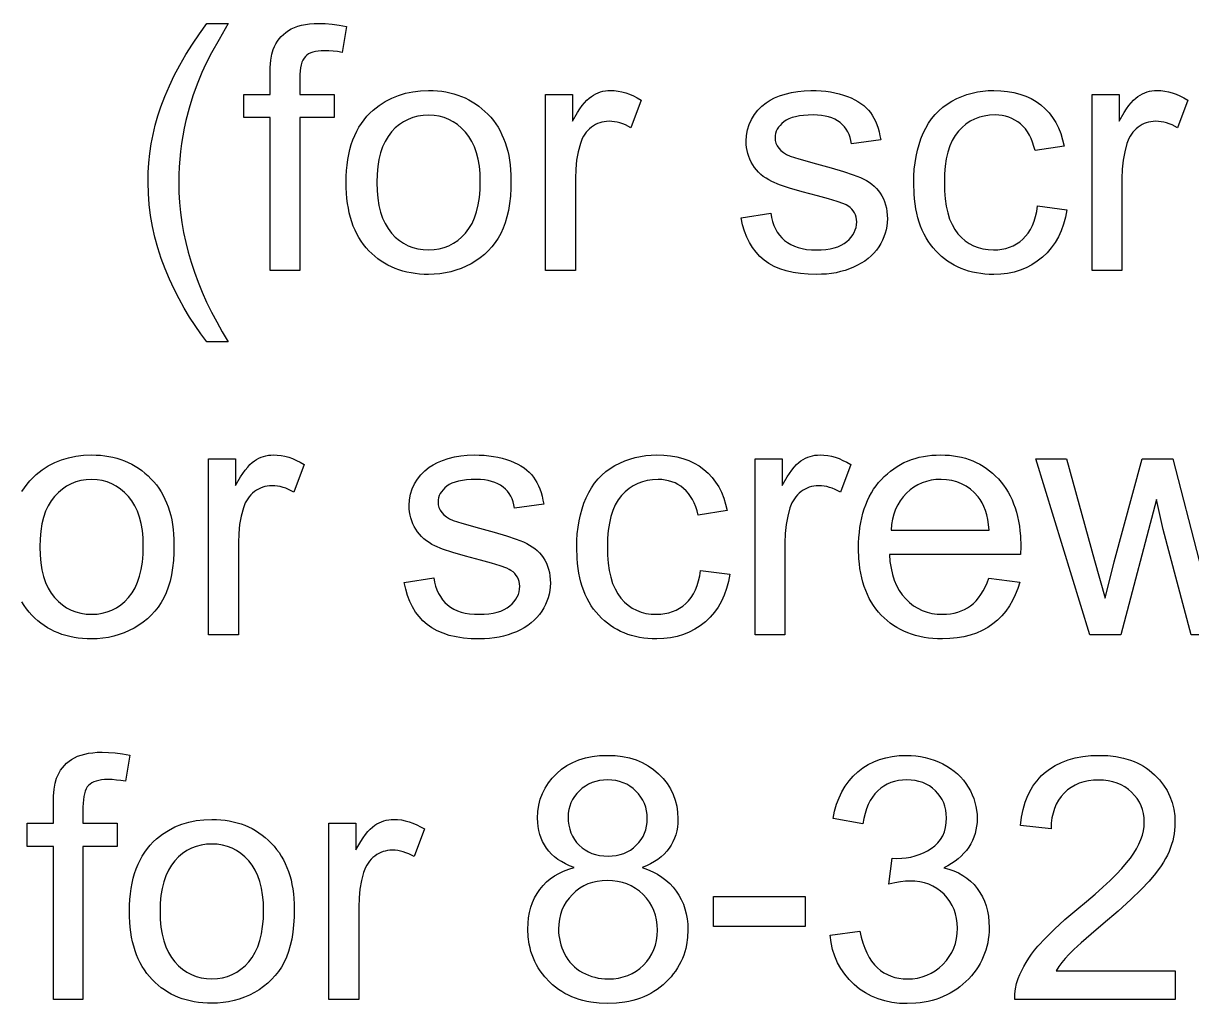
# Model space of a CAD drawing. Extents: x 0.6 to 44.2, y 0 to 23.3.
# Drawn here: x 11.437 to 13.361, y 19.869 to 21.483 of the extents above; entities that cross this region are included whole.
import ezdxf

# ---------------------------------------------------------------- set-up
doc = ezdxf.new("R2010")
doc.units = 0
doc.layers.add('CUTOUTS', color=1, linetype='CONTINUOUS')

msp = doc.modelspace()

# ---------------------------------------------------------------- linework, layer by layer
at = {"layer": 'CUTOUTS'}
for points in [[(11.7393, 20.9584), (11.7294, 20.9715), (11.7198, 20.9852), (11.7106, 20.9994), (11.7018, 21.0141), (11.6934, 21.0294), (11.6854, 21.0452), (11.6778, 21.0616), (11.6706, 21.0785), (11.664, 21.0957), (11.6583, 21.1132), (11.6534, 21.1307), (11.6495, 21.1485), (11.6464, 21.1663), (11.6442, 21.1844), (11.6429, 21.2026), (11.6425, 21.2209), (11.6428, 21.2371), (11.6438, 21.253), (11.6454, 21.2688), (11.6477, 21.2845), (11.6507, 21.3), (11.6543, 21.3152), (11.6585, 21.3304), (11.6635, 21.3453), (11.67, 21.3626), (11.6774, 21.3798), (11.6856, 21.397), (11.6947, 21.4142), (11.7046, 21.4314), (11.7153, 21.4486), (11.7269, 21.4657), (11.7393, 21.4828), (11.7745, 21.4828), (11.7594, 21.4565), (11.7471, 21.4342), (11.7376, 21.416), (11.7309, 21.4018), (11.723, 21.3828), (11.716, 21.3633), (11.7099, 21.3435), (11.7047, 21.3232), (11.7019, 21.3105), (11.6995, 21.2977), (11.6975, 21.2849), (11.6959, 21.2721), (11.6946, 21.2592), (11.6937, 21.2464), (11.6931, 21.2335), (11.6929, 21.2206), (11.6933, 21.2042), (11.6942, 21.1878), (11.6958, 21.1714), (11.698, 21.155), (11.7009, 21.1386), (11.7044, 21.1222), (11.7085, 21.1059), (11.7133, 21.0895), (11.7187, 21.0731), (11.7248, 21.0567), (11.7315, 21.0403), (11.7388, 21.0239), (11.7468, 21.0076), (11.7554, 20.9912), (11.7646, 20.9748), (11.7745, 20.9584)], [(11.8433, 21.076), (11.8433, 21.3276), (11.7999, 21.3276), (11.7999, 21.3658), (11.8433, 21.3658), (11.8433, 21.3966), (11.8436, 21.4103), (11.8446, 21.4221), (11.8462, 21.432), (11.8485, 21.44), (11.8504, 21.4447), (11.8527, 21.4491), (11.8553, 21.4533), (11.8582, 21.4573), (11.8615, 21.4611), (11.8652, 21.4646), (11.8691, 21.4679), (11.8734, 21.471), (11.8781, 21.4738), (11.8833, 21.4762), (11.8888, 21.4782), (11.8949, 21.4799), (11.9014, 21.4812), (11.9083, 21.4821), (11.9157, 21.4827), (11.9235, 21.4828), (11.9341, 21.4825), (11.9453, 21.4816), (11.9571, 21.4801), (11.9693, 21.4779), (11.962, 21.4351), (11.9544, 21.4363), (11.9471, 21.4371), (11.94, 21.4377), (11.933, 21.4378), (11.9277, 21.4377), (11.9227, 21.4372), (11.9181, 21.4365), (11.9139, 21.4354), (11.9102, 21.4341), (11.9068, 21.4325), (11.9039, 21.4305), (11.9014, 21.4283), (11.8992, 21.4256), (11.8973, 21.4225), (11.8957, 21.4188), (11.8944, 21.4146), (11.8934, 21.4098), (11.8927, 21.4046), (11.8923, 21.3988), (11.8921, 21.3925), (11.8921, 21.3658), (11.9486, 21.3658), (11.9486, 21.3276), (11.8921, 21.3276), (11.8921, 21.076)], [(11.9685, 21.2209), (11.9687, 21.2308), (11.9692, 21.2404), (11.9701, 21.2496), (11.9713, 21.2585), (11.9729, 21.2671), (11.9748, 21.2754), (11.9771, 21.2833), (11.9797, 21.291), (11.9827, 21.2983), (11.986, 21.3052), (11.9897, 21.3119), (11.9937, 21.3182), (11.9981, 21.3241), (12.0028, 21.3298), (12.0078, 21.3351), (12.0133, 21.3401), (12.0229, 21.3477), (12.033, 21.3542), (12.0436, 21.3598), (12.0547, 21.3643), (12.0664, 21.3678), (12.0785, 21.3703), (12.0912, 21.3718), (12.1044, 21.3723), (12.1118, 21.3722), (12.119, 21.3717), (12.126, 21.371), (12.1329, 21.3699), (12.1396, 21.3685), (12.1461, 21.3668), (12.1525, 21.3648), (12.1587, 21.3626), (12.1647, 21.36), (12.1706, 21.357), (12.1762, 21.3538), (12.1817, 21.3503), (12.1871, 21.3465), (12.1923, 21.3424), (12.1972, 21.3379), (12.2021, 21.3332), (12.2067, 21.3282), (12.211, 21.3229), (12.215, 21.3175), (12.2187, 21.3117), (12.2221, 21.3058), (12.2252, 21.2996), (12.228, 21.2932), (12.2305, 21.2866), (12.2327, 21.2797), (12.2347, 21.2726), (12.2363, 21.2652), (12.2376, 21.2577), (12.2387, 21.2498), (12.2394, 21.2418), (12.2399, 21.2335), (12.24, 21.225), (12.2397, 21.2114), (12.239, 21.1985), (12.2376, 21.1864), (12.2358, 21.175), (12.2334, 21.1644), (12.2306, 21.1545), (12.2272, 21.1454), (12.2232, 21.137), (12.2188, 21.1292), (12.2139, 21.1219), (12.2085, 21.115), (12.2026, 21.1085), (12.1963, 21.1025), (12.1895, 21.097), (12.1822, 21.0919), (12.1744, 21.0872), (12.1663, 21.0831), (12.158, 21.0795), (12.1495, 21.0764), (12.1409, 21.0739), (12.132, 21.072), (12.123, 21.0706), (12.1138, 21.0698), (12.1044, 21.0695), (12.0969, 21.0696), (12.0895, 21.0701), (12.0824, 21.0708), (12.0754, 21.0719), (12.0686, 21.0733), (12.062, 21.075), (12.0556, 21.0769), (12.0494, 21.0792), (12.0433, 21.0818), (12.0374, 21.0847), (12.0318, 21.0879), (12.0262, 21.0914), (12.0209, 21.0952), (12.0158, 21.0994), (12.0108, 21.1038), (12.006, 21.1085), (12.0015, 21.1135), (11.9972, 21.1188), (11.9933, 21.1243), (11.9896, 21.1302), (11.9862, 21.1362), (11.9832, 21.1426), (11.9804, 21.1492), (11.9779, 21.1561), (11.9757, 21.1633), (11.9738, 21.1707), (11.9722, 21.1784), (11.9709, 21.1864), (11.9698, 21.1946), (11.9691, 21.2031), (11.9687, 21.2119)], [(12.297, 21.076), (12.297, 21.3658), (12.3412, 21.3658), (12.3412, 21.3219), (12.3495, 21.336), (12.3536, 21.342), (12.3575, 21.3474), (12.3614, 21.3522), (12.3651, 21.3563), (12.3688, 21.3597), (12.3725, 21.3625), (12.3761, 21.3648), (12.3798, 21.3668), (12.3836, 21.3685), (12.3875, 21.3699), (12.3915, 21.371), (12.3956, 21.3717), (12.3997, 21.3722), (12.404, 21.3723), (12.4102, 21.3721), (12.4165, 21.3714), (12.4227, 21.3701), (12.429, 21.3684), (12.4353, 21.3662), (12.4417, 21.3634), (12.4481, 21.3602), (12.4545, 21.3565), (12.4375, 21.311), (12.4285, 21.3156), (12.424, 21.3174), (12.4195, 21.3189), (12.415, 21.3201), (12.4105, 21.3209), (12.406, 21.3214), (12.4015, 21.3216), (12.3976, 21.3214), (12.3937, 21.321), (12.3899, 21.3202), (12.3862, 21.3192), (12.3827, 21.3178), (12.3792, 21.3161), (12.3759, 21.3142), (12.3726, 21.3119), (12.3695, 21.3094), (12.3667, 21.3066), (12.364, 21.3036), (12.3616, 21.3003), (12.3595, 21.2969), (12.3575, 21.2932), (12.3543, 21.285), (12.3507, 21.2716), (12.3482, 21.2576), (12.3467, 21.243), (12.3461, 21.2277), (12.3461, 21.076)], [(12.6193, 21.1625), (12.6678, 21.1702), (12.6691, 21.1631), (12.6708, 21.1564), (12.673, 21.1502), (12.6756, 21.1444), (12.6786, 21.139), (12.6822, 21.134), (12.6862, 21.1295), (12.6906, 21.1254), (12.6955, 21.1218), (12.7009, 21.1186), (12.7067, 21.1159), (12.713, 21.1137), (12.7198, 21.112), (12.727, 21.1108), (12.7347, 21.1101), (12.7429, 21.1099), (12.7511, 21.1101), (12.7587, 21.1107), (12.7658, 21.1118), (12.7723, 21.1133), (12.7783, 21.1152), (12.7838, 21.1176), (12.7887, 21.1204), (12.7931, 21.1236), (12.7969, 21.1272), (12.8002, 21.1308), (12.803, 21.1346), (12.8053, 21.1386), (12.8071, 21.1427), (12.8084, 21.147), (12.8092, 21.1514), (12.8094, 21.156), (12.8092, 21.16), (12.8085, 21.1639), (12.8074, 21.1675), (12.8058, 21.1708), (12.8038, 21.174), (12.8013, 21.1769), (12.7984, 21.1797), (12.795, 21.1822), (12.792, 21.1839), (12.7881, 21.1857), (12.7774, 21.1896), (12.763, 21.194), (12.7448, 21.1988), (12.7198, 21.2054), (12.699, 21.2115), (12.6824, 21.2172), (12.6699, 21.2224), (12.6648, 21.225), (12.6601, 21.2279), (12.6556, 21.231), (12.6515, 21.2343), (12.6477, 21.2378), (12.6442, 21.2416), (12.6411, 21.2457), (12.6382, 21.25), (12.6357, 21.2544), (12.6335, 21.259), (12.6317, 21.2637), (12.6301, 21.2685), (12.629, 21.2734), (12.6281, 21.2784), (12.6276, 21.2836), (12.6274, 21.2889), (12.628, 21.2984), (12.6297, 21.3075), (12.6324, 21.3163), (12.6363, 21.3247), (12.6412, 21.3326), (12.6468, 21.3398), (12.6532, 21.3463), (12.6605, 21.3522), (12.6667, 21.3562), (12.674, 21.36), (12.6823, 21.3634), (12.6917, 21.3665), (12.7018, 21.369), (12.7122, 21.3709), (12.723, 21.372), (12.7341, 21.3723), (12.7425, 21.3722), (12.7507, 21.3717), (12.7585, 21.371), (12.7662, 21.3699), (12.7735, 21.3685), (12.7806, 21.3668), (12.7874, 21.3648), (12.794, 21.3625), (12.8003, 21.36), (12.8061, 21.3572), (12.8115, 21.3542), (12.8164, 21.351), (12.821, 21.3475), (12.8251, 21.3439), (12.8288, 21.34), (12.8321, 21.3359), (12.835, 21.3315), (12.8377, 21.3268), (12.8402, 21.3217), (12.8425, 21.3163), (12.8445, 21.3105), (12.8462, 21.3044), (12.8477, 21.2979), (12.849, 21.291), (12.801, 21.2845), (12.8, 21.2899), (12.7986, 21.2951), (12.7968, 21.2999), (12.7946, 21.3044), (12.792, 21.3086), (12.7891, 21.3125), (12.7857, 21.3161), (12.782, 21.3194), (12.7779, 21.3224), (12.7734, 21.3249), (12.7684, 21.3271), (12.7631, 21.3288), (12.7573, 21.3302), (12.7512, 21.3312), (12.7446, 21.3318), (12.7377, 21.332), (12.7295, 21.3318), (12.722, 21.3313), (12.715, 21.3304), (12.7087, 21.3292), (12.703, 21.3276), (12.6978, 21.3257), (12.6933, 21.3234), (12.6894, 21.3208), (12.686, 21.3179), (12.6831, 21.3149), (12.6806, 21.3118), (12.6785, 21.3086), (12.677, 21.3053), (12.6758, 21.3018), (12.6752, 21.2983), (12.6749, 21.2946), (12.6753, 21.2899), (12.6764, 21.2855), (12.6783, 21.2813), (12.6809, 21.2774), (12.6844, 21.2736), (12.6886, 21.2702), (12.6938, 21.2671), (12.6998, 21.2643), (12.7143, 21.2598), (12.7431, 21.2517), (12.7672, 21.2451), (12.7874, 21.2391), (12.8036, 21.2337), (12.8159, 21.229), (12.8209, 21.2266), (12.8256, 21.224), (12.8301, 21.2212), (12.8342, 21.2181), (12.8381, 21.2147), (12.8418, 21.2111), (12.8451, 21.2073), (12.8482, 21.2032), (12.8509, 21.1988), (12.8533, 21.1942), (12.8553, 21.1893), (12.857, 21.1842), (12.8583, 21.1788), (12.8592, 21.1732), (12.8597, 21.1673), (12.8599, 21.1612), (12.8597, 21.1551), (12.859, 21.1491), (12.8579, 21.1431), (12.8563, 21.1373), (12.8543, 21.1316), (12.8519, 21.1259), (12.849, 21.1204), (12.8456, 21.1149), (12.8418, 21.1096), (12.8376, 21.1047), (12.8331, 21.1), (12.8281, 21.0957), (12.8227, 21.0916), (12.817, 21.0879), (12.8108, 21.0845), (12.8043, 21.0813), (12.7974, 21.0786), (12.7903, 21.0762), (12.783, 21.0741), (12.7755, 21.0724), (12.7677, 21.0711), (12.7597, 21.0702), (12.7516, 21.0697), (12.7431, 21.0695), (12.7294, 21.0698), (12.7166, 21.0709), (12.7046, 21.0728), (12.6934, 21.0753), (12.683, 21.0786), (12.6735, 21.0827), (12.6649, 21.0874), (12.6571, 21.0929), (12.65, 21.0992), (12.6436, 21.1061), (12.6379, 21.1137), (12.6328, 21.1221), (12.6284, 21.1311), (12.6247, 21.1409), (12.6216, 21.1513)], [(13.1074, 21.1822), (13.1557, 21.1759), (13.1533, 21.1637), (13.1502, 21.1523), (13.1463, 21.1415), (13.1416, 21.1314), (13.1362, 21.1219), (13.1299, 21.1132), (13.1229, 21.1051), (13.1152, 21.0977), (13.1068, 21.0911), (13.0979, 21.0854), (13.0886, 21.0805), (13.0788, 21.0765), (13.0686, 21.0734), (13.0579, 21.0712), (13.0467, 21.0699), (13.0351, 21.0695), (13.0277, 21.0696), (13.0206, 21.0701), (13.0136, 21.0708), (13.0068, 21.0719), (13.0002, 21.0733), (12.9938, 21.0749), (12.9875, 21.0769), (12.9814, 21.0792), (12.9756, 21.0818), (12.9699, 21.0847), (12.9643, 21.0879), (12.959, 21.0913), (12.9538, 21.0951), (12.9489, 21.0992), (12.9441, 21.1037), (12.9395, 21.1084), (12.9351, 21.1134), (12.931, 21.1186), (12.9272, 21.1241), (12.9236, 21.1299), (12.9204, 21.136), (12.9174, 21.1423), (12.9147, 21.1488), (12.9123, 21.1557), (12.9102, 21.1628), (12.9084, 21.1701), (12.9068, 21.1777), (12.9056, 21.1856), (12.9046, 21.1938), (12.9039, 21.2022), (12.9033, 21.2198), (12.9035, 21.2314), (12.9043, 21.2426), (12.9055, 21.2534), (12.9072, 21.2638), (12.9094, 21.2739), (12.9121, 21.2836), (12.9152, 21.293), (12.9189, 21.3019), (12.923, 21.3105), (12.9276, 21.3184), (12.9328, 21.3259), (12.9385, 21.3327), (12.9446, 21.3391), (12.9513, 21.3448), (12.9585, 21.3501), (12.9662, 21.3547), (12.9742, 21.3589), (12.9824, 21.3624), (12.9908, 21.3655), (12.9994, 21.3679), (13.0081, 21.3699), (13.017, 21.3712), (13.0261, 21.3721), (13.0354, 21.3723), (13.0469, 21.372), (13.0579, 21.3709), (13.0683, 21.369), (13.0783, 21.3664), (13.0877, 21.363), (13.0965, 21.3589), (13.1048, 21.3541), (13.1126, 21.3485), (13.1197, 21.3422), (13.1262, 21.3353), (13.1321, 21.3277), (13.1372, 21.3196), (13.1417, 21.3108), (13.1455, 21.3014), (13.1486, 21.2913), (13.1511, 21.2807), (13.1033, 21.2733), (13.1014, 21.2804), (13.0992, 21.287), (13.0967, 21.2932), (13.0939, 21.2989), (13.0907, 21.3041), (13.0872, 21.309), (13.0833, 21.3133), (13.0792, 21.3172), (13.0747, 21.3207), (13.07, 21.3237), (13.0651, 21.3262), (13.06, 21.3283), (13.0547, 21.3299), (13.0491, 21.331), (13.0433, 21.3317), (13.0373, 21.332), (13.0282, 21.3315), (13.0196, 21.3303), (13.0114, 21.3282), (13.0036, 21.3253), (12.9963, 21.3216), (12.9894, 21.317), (12.983, 21.3116), (12.977, 21.3054), (12.9715, 21.2982), (12.9668, 21.2901), (12.9628, 21.2811), (12.9596, 21.271), (12.957, 21.26), (12.9552, 21.248), (12.9541, 21.2351), (12.9538, 21.2212), (12.9541, 21.2071), (12.9552, 21.194), (12.9569, 21.1819), (12.9594, 21.1708), (12.9625, 21.1607), (12.9664, 21.1516), (12.9709, 21.1434), (12.9762, 21.1363), (12.982, 21.1301), (12.9882, 21.1247), (12.9949, 21.1202), (13.0019, 21.1165), (13.0094, 21.1136), (13.0174, 21.1115), (13.0258, 21.1103), (13.0345, 21.1099), (13.0416, 21.1101), (13.0484, 21.111), (13.0549, 21.1124), (13.0611, 21.1143), (13.067, 21.1168), (13.0726, 21.1198), (13.0778, 21.1234), (13.0828, 21.1276), (13.0875, 21.1323), (13.0916, 21.1377), (13.0954, 21.1436), (13.0987, 21.1501), (13.1015, 21.1572), (13.1039, 21.1649), (13.1059, 21.1733)], [(13.1972, 21.076), (13.1972, 21.3658), (13.2414, 21.3658), (13.2414, 21.3219), (13.2497, 21.336), (13.2537, 21.342), (13.2576, 21.3474), (13.2615, 21.3522), (13.2653, 21.3563), (13.269, 21.3597), (13.2726, 21.3625), (13.2762, 21.3648), (13.2799, 21.3668), (13.2838, 21.3685), (13.2876, 21.3699), (13.2916, 21.371), (13.2957, 21.3717), (13.2999, 21.3722), (13.3041, 21.3723), (13.3103, 21.3721), (13.3166, 21.3714), (13.3229, 21.3701), (13.3292, 21.3684), (13.3355, 21.3662), (13.3418, 21.3634), (13.3482, 21.3602), (13.3546, 21.3565), (13.3377, 21.311), (13.3287, 21.3156), (13.3242, 21.3174), (13.3197, 21.3189), (13.3152, 21.3201), (13.3107, 21.3209), (13.3062, 21.3214), (13.3017, 21.3216), (13.2977, 21.3214), (13.2938, 21.321), (13.2901, 21.3202), (13.2864, 21.3192), (13.2828, 21.3178), (13.2794, 21.3161), (13.276, 21.3142), (13.2727, 21.3119), (13.2697, 21.3094), (13.2668, 21.3066), (13.2642, 21.3036), (13.2618, 21.3003), (13.2596, 21.2969), (13.2577, 21.2932), (13.2545, 21.285), (13.2509, 21.2716), (13.2483, 21.2576), (13.2468, 21.243), (13.2463, 21.2277), (13.2463, 21.076)], [(12.019, 21.2209), (12.0194, 21.2074), (12.0205, 21.1948), (12.0224, 21.1831), (12.0251, 21.1722), (12.0285, 21.1623), (12.0327, 21.1531), (12.0376, 21.1449), (12.0433, 21.1376), (12.0495, 21.1311), (12.0562, 21.1254), (12.0633, 21.1207), (12.0707, 21.1168), (12.0785, 21.1138), (12.0868, 21.1116), (12.0954, 21.1103), (12.1044, 21.1099), (12.1133, 21.1103), (12.1219, 21.1116), (12.1301, 21.1138), (12.1379, 21.1168), (12.1453, 21.1207), (12.1523, 21.1255), (12.159, 21.1312), (12.1652, 21.1377), (12.1709, 21.1451), (12.1759, 21.1534), (12.18, 21.1627), (12.1835, 21.1728), (12.1861, 21.1839), (12.188, 21.1959), (12.1891, 21.2087), (12.1895, 21.2225), (12.1891, 21.2356), (12.188, 21.2478), (12.1861, 21.2592), (12.1834, 21.2698), (12.18, 21.2796), (12.1758, 21.2885), (12.1708, 21.2967), (12.1651, 21.304), (12.1588, 21.3105), (12.1522, 21.3161), (12.1451, 21.3209), (12.1377, 21.3248), (12.1299, 21.3278), (12.1218, 21.33), (12.1133, 21.3313), (12.1044, 21.3317), (12.0954, 21.3313), (12.0868, 21.33), (12.0785, 21.3278), (12.0707, 21.3248), (12.0633, 21.3209), (12.0562, 21.3162), (12.0495, 21.3106), (12.0433, 21.3041), (12.0376, 21.2968), (12.0327, 21.2886), (12.0285, 21.2795), (12.0251, 21.2695), (12.0224, 21.2587), (12.0205, 21.247), (12.0194, 21.2344)], [(11.742, 20.476), (11.742, 20.7658), (11.7862, 20.7658), (11.7862, 20.7219), (11.7945, 20.736), (11.7986, 20.742), (11.8025, 20.7474), (11.8064, 20.7522), (11.8102, 20.7563), (11.8139, 20.7597), (11.8175, 20.7625), (11.8211, 20.7648), (11.8248, 20.7668), (11.8286, 20.7685), (11.8325, 20.7699), (11.8365, 20.771), (11.8406, 20.7717), (11.8448, 20.7722), (11.849, 20.7723), (11.8552, 20.7721), (11.8615, 20.7714), (11.8677, 20.7701), (11.874, 20.7684), (11.8804, 20.7662), (11.8867, 20.7634), (11.8931, 20.7602), (11.8995, 20.7565), (11.8826, 20.711), (11.8736, 20.7156), (11.8691, 20.7174), (11.8646, 20.7189), (11.8601, 20.7201), (11.8556, 20.7209), (11.8511, 20.7214), (11.8465, 20.7216), (11.8426, 20.7214), (11.8387, 20.721), (11.8349, 20.7202), (11.8313, 20.7192), (11.8277, 20.7178), (11.8242, 20.7161), (11.8209, 20.7142), (11.8176, 20.7119), (11.8145, 20.7094), (11.8117, 20.7066), (11.809, 20.7036), (11.8066, 20.7003), (11.8045, 20.6969), (11.8025, 20.6932), (11.7993, 20.685), (11.7958, 20.6716), (11.7932, 20.6576), (11.7917, 20.643), (11.7912, 20.6277), (11.7912, 20.476)], [(12.0643, 20.5625), (12.1129, 20.5702), (12.1141, 20.5631), (12.1158, 20.5564), (12.118, 20.5502), (12.1206, 20.5444), (12.1237, 20.539), (12.1272, 20.534), (12.1312, 20.5295), (12.1356, 20.5254), (12.1405, 20.5218), (12.1459, 20.5186), (12.1517, 20.5159), (12.158, 20.5137), (12.1648, 20.512), (12.172, 20.5108), (12.1797, 20.5101), (12.1879, 20.5099), (12.1961, 20.5101), (12.2037, 20.5107), (12.2108, 20.5118), (12.2174, 20.5133), (12.2234, 20.5152), (12.2288, 20.5176), (12.2337, 20.5204), (12.2381, 20.5236), (12.2419, 20.5272), (12.2453, 20.5308), (12.2481, 20.5346), (12.2504, 20.5386), (12.2522, 20.5427), (12.2534, 20.547), (12.2542, 20.5514), (12.2545, 20.556), (12.2542, 20.56), (12.2536, 20.5639), (12.2524, 20.5675), (12.2508, 20.5708), (12.2488, 20.574), (12.2463, 20.5769), (12.2434, 20.5797), (12.24, 20.5822), (12.237, 20.5839), (12.2331, 20.5857), (12.2224, 20.5896), (12.208, 20.594), (12.1898, 20.5988), (12.1649, 20.6054), (12.1441, 20.6115), (12.1274, 20.6172), (12.1149, 20.6224), (12.1098, 20.625), (12.1051, 20.6279), (12.1007, 20.631), (12.0965, 20.6343), (12.0928, 20.6378), (12.0893, 20.6416), (12.0861, 20.6457), (12.0832, 20.65), (12.0807, 20.6544), (12.0785, 20.659), (12.0767, 20.6637), (12.0752, 20.6685), (12.074, 20.6734), (12.0731, 20.6784), (12.0726, 20.6836), (12.0725, 20.6889), (12.073, 20.6984), (12.0747, 20.7075), (12.0775, 20.7163), (12.0813, 20.7247), (12.0862, 20.7326), (12.0918, 20.7398), (12.0982, 20.7463), (12.1055, 20.7522), (12.1117, 20.7562), (12.119, 20.76), (12.1274, 20.7634), (12.1367, 20.7665), (12.1468, 20.769), (12.1572, 20.7709), (12.168, 20.772), (12.1792, 20.7723), (12.1876, 20.7722), (12.1957, 20.7717), (12.2036, 20.771), (12.2112, 20.7699), (12.2185, 20.7685), (12.2256, 20.7668), (12.2325, 20.7648), (12.239, 20.7625), (12.2453, 20.76), (12.2511, 20.7572), (12.2565, 20.7542), (12.2615, 20.751), (12.266, 20.7475), (12.2701, 20.7439), (12.2738, 20.74), (12.2771, 20.7359), (12.2801, 20.7315), (12.2828, 20.7268), (12.2852, 20.7217), (12.2875, 20.7163), (12.2895, 20.7105), (12.2912, 20.7044), (12.2927, 20.6979), (12.294, 20.691), (12.246, 20.6845), (12.245, 20.6899), (12.2436, 20.6951), (12.2418, 20.6999), (12.2396, 20.7044), (12.2371, 20.7086), (12.2341, 20.7125), (12.2308, 20.7161), (12.227, 20.7194), (12.2229, 20.7224), (12.2184, 20.7249), (12.2135, 20.7271), (12.2081, 20.7288), (12.2024, 20.7302), (12.1962, 20.7312), (12.1897, 20.7318), (12.1827, 20.732), (12.1745, 20.7318), (12.167, 20.7313), (12.1601, 20.7304), (12.1537, 20.7292), (12.148, 20.7276), (12.1428, 20.7257), (12.1383, 20.7234), (12.1344, 20.7208), (12.131, 20.7179), (12.1281, 20.7149), (12.1256, 20.7118), (12.1236, 20.7086), (12.122, 20.7053), (12.1208, 20.7018), (12.1202, 20.6983), (12.1199, 20.6946), (12.1203, 20.6899), (12.1214, 20.6855), (12.1233, 20.6813), (12.1259, 20.6774), (12.1294, 20.6736), (12.1337, 20.6702), (12.1388, 20.6671), (12.1448, 20.6643), (12.1593, 20.6598), (12.1882, 20.6517), (12.2122, 20.6451), (12.2324, 20.6391), (12.2486, 20.6337), (12.2609, 20.629), (12.2659, 20.6266), (12.2706, 20.624), (12.2751, 20.6212), (12.2793, 20.6181), (12.2832, 20.6147), (12.2868, 20.6111), (12.2901, 20.6073), (12.2932, 20.6032), (12.296, 20.5988), (12.2983, 20.5942), (12.3004, 20.5893), (12.302, 20.5842), (12.3033, 20.5788), (12.3042, 20.5732), (12.3048, 20.5673), (12.3049, 20.5612), (12.3047, 20.5551), (12.304, 20.5491), (12.3029, 20.5431), (12.3014, 20.5373), (12.2993, 20.5316), (12.2969, 20.5259), (12.294, 20.5204), (12.2906, 20.5149), (12.2868, 20.5096), (12.2827, 20.5047), (12.2781, 20.5), (12.2731, 20.4957), (12.2678, 20.4916), (12.262, 20.4879), (12.2558, 20.4845), (12.2493, 20.4813), (12.2424, 20.4786), (12.2353, 20.4762), (12.228, 20.4741), (12.2205, 20.4724), (12.2127, 20.4711), (12.2048, 20.4702), (12.1966, 20.4697), (12.1882, 20.4695), (12.1745, 20.4698), (12.1616, 20.4709), (12.1496, 20.4728), (12.1384, 20.4753), (12.1281, 20.4786), (12.1186, 20.4827), (12.1099, 20.4874), (12.1021, 20.4929), (12.095, 20.4992), (12.0886, 20.5061), (12.0829, 20.5137), (12.0778, 20.5221), (12.0734, 20.5311), (12.0697, 20.5409), (12.0667, 20.5513)], [(12.5524, 20.5822), (12.6007, 20.5759), (12.5983, 20.5637), (12.5952, 20.5523), (12.5913, 20.5415), (12.5866, 20.5314), (12.5812, 20.5219), (12.575, 20.5132), (12.568, 20.5051), (12.5602, 20.4977), (12.5518, 20.4911), (12.543, 20.4854), (12.5336, 20.4805), (12.5239, 20.4765), (12.5136, 20.4734), (12.5029, 20.4712), (12.4917, 20.4699), (12.4801, 20.4695), (12.4728, 20.4696), (12.4656, 20.4701), (12.4586, 20.4708), (12.4518, 20.4719), (12.4452, 20.4733), (12.4388, 20.4749), (12.4325, 20.4769), (12.4265, 20.4792), (12.4206, 20.4818), (12.4149, 20.4847), (12.4093, 20.4879), (12.404, 20.4913), (12.3989, 20.4951), (12.3939, 20.4992), (12.3891, 20.5037), (12.3845, 20.5084), (12.3801, 20.5134), (12.376, 20.5186), (12.3722, 20.5241), (12.3687, 20.5299), (12.3654, 20.536), (12.3624, 20.5423), (12.3598, 20.5488), (12.3574, 20.5557), (12.3552, 20.5628), (12.3534, 20.5701), (12.3519, 20.5777), (12.3506, 20.5856), (12.3496, 20.5938), (12.3489, 20.6022), (12.3483, 20.6198), (12.3486, 20.6314), (12.3493, 20.6426), (12.3505, 20.6534), (12.3522, 20.6638), (12.3544, 20.6739), (12.3571, 20.6836), (12.3602, 20.693), (12.3639, 20.7019), (12.368, 20.7105), (12.3727, 20.7184), (12.3778, 20.7259), (12.3835, 20.7327), (12.3897, 20.7391), (12.3963, 20.7448), (12.4035, 20.7501), (12.4112, 20.7547), (12.4192, 20.7589), (12.4275, 20.7624), (12.4358, 20.7655), (12.4444, 20.7679), (12.4531, 20.7699), (12.462, 20.7712), (12.4711, 20.7721), (12.4804, 20.7723), (12.4919, 20.772), (12.5029, 20.7709), (12.5134, 20.769), (12.5233, 20.7664), (12.5327, 20.763), (12.5415, 20.7589), (12.5498, 20.7541), (12.5576, 20.7485), (12.5648, 20.7422), (12.5713, 20.7353), (12.5771, 20.7277), (12.5822, 20.7196), (12.5867, 20.7108), (12.5905, 20.7014), (12.5936, 20.6913), (12.5961, 20.6807), (12.5483, 20.6733), (12.5465, 20.6804), (12.5443, 20.687), (12.5417, 20.6932), (12.5389, 20.6989), (12.5357, 20.7041), (12.5322, 20.709), (12.5283, 20.7133), (12.5242, 20.7172), (12.5197, 20.7207), (12.5151, 20.7237), (12.5102, 20.7262), (12.505, 20.7283), (12.4997, 20.7299), (12.4941, 20.731), (12.4883, 20.7317), (12.4823, 20.732), (12.4732, 20.7315), (12.4646, 20.7303), (12.4564, 20.7282), (12.4487, 20.7253), (12.4413, 20.7216), (12.4345, 20.717), (12.428, 20.7116), (12.422, 20.7054), (12.4166, 20.6982), (12.4118, 20.6901), (12.4079, 20.6811), (12.4046, 20.671), (12.4021, 20.66), (12.4002, 20.648), (12.3992, 20.6351), (12.3988, 20.6212), (12.3991, 20.6071), (12.4002, 20.594), (12.4019, 20.5819), (12.4044, 20.5708), (12.4075, 20.5607), (12.4114, 20.5516), (12.4159, 20.5434), (12.4212, 20.5363), (12.427, 20.5301), (12.4332, 20.5247), (12.4399, 20.5202), (12.447, 20.5165), (12.4545, 20.5136), (12.4624, 20.5115), (12.4708, 20.5103), (12.4796, 20.5099), (12.4866, 20.5101), (12.4934, 20.511), (12.4999, 20.5124), (12.5061, 20.5143), (12.512, 20.5168), (12.5176, 20.5198), (12.5229, 20.5234), (12.5279, 20.5276), (12.5325, 20.5323), (12.5367, 20.5377), (12.5404, 20.5436), (12.5437, 20.5501), (12.5465, 20.5572), (12.5489, 20.5649), (12.5509, 20.5733)], [(12.6422, 20.476), (12.6422, 20.7658), (12.6864, 20.7658), (12.6864, 20.7219), (12.6947, 20.736), (12.6987, 20.742), (12.7027, 20.7474), (12.7065, 20.7522), (12.7103, 20.7563), (12.714, 20.7597), (12.7176, 20.7625), (12.7213, 20.7648), (12.725, 20.7668), (12.7288, 20.7685), (12.7327, 20.7699), (12.7367, 20.771), (12.7407, 20.7717), (12.7449, 20.7722), (12.7491, 20.7723), (12.7554, 20.7721), (12.7616, 20.7714), (12.7679, 20.7701), (12.7742, 20.7684), (12.7805, 20.7662), (12.7868, 20.7634), (12.7932, 20.7602), (12.7996, 20.7565), (12.7827, 20.711), (12.7737, 20.7156), (12.7692, 20.7174), (12.7647, 20.7189), (12.7602, 20.7201), (12.7557, 20.7209), (12.7512, 20.7214), (12.7467, 20.7216), (12.7427, 20.7214), (12.7388, 20.721), (12.7351, 20.7202), (12.7314, 20.7192), (12.7278, 20.7178), (12.7244, 20.7161), (12.721, 20.7142), (12.7178, 20.7119), (12.7147, 20.7094), (12.7118, 20.7066), (12.7092, 20.7036), (12.7068, 20.7003), (12.7046, 20.6969), (12.7027, 20.6932), (12.6995, 20.685), (12.6959, 20.6716), (12.6933, 20.6576), (12.6918, 20.643), (12.6913, 20.6277), (12.6913, 20.476)], [(13.0272, 20.5693), (13.0779, 20.5631), (13.0746, 20.5523), (13.0706, 20.5421), (13.066, 20.5325), (13.0608, 20.5236), (13.0549, 20.5153), (13.0484, 20.5076), (13.0412, 20.5005), (13.0335, 20.494), (13.0251, 20.4883), (13.0161, 20.4833), (13.0066, 20.4791), (12.9965, 20.4756), (12.9858, 20.4729), (12.9746, 20.471), (12.9628, 20.4699), (12.9505, 20.4695), (12.9427, 20.4696), (12.935, 20.4701), (12.9276, 20.4709), (12.9204, 20.4719), (12.9133, 20.4733), (12.9065, 20.475), (12.8999, 20.477), (12.8935, 20.4793), (12.8873, 20.4819), (12.8813, 20.4848), (12.8755, 20.488), (12.87, 20.4915), (12.8646, 20.4953), (12.8594, 20.4995), (12.8544, 20.5039), (12.8497, 20.5086), (12.8452, 20.5136), (12.841, 20.5189), (12.837, 20.5244), (12.8334, 20.5302), (12.83, 20.5362), (12.827, 20.5424), (12.8242, 20.5489), (12.8218, 20.5557), (12.8196, 20.5627), (12.8177, 20.5699), (12.8161, 20.5774), (12.8148, 20.5851), (12.8138, 20.5931), (12.813, 20.6013), (12.8124, 20.6185), (12.8126, 20.6275), (12.813, 20.6362), (12.8138, 20.6447), (12.8148, 20.653), (12.8161, 20.661), (12.8177, 20.6687), (12.8196, 20.6762), (12.8219, 20.6834), (12.8244, 20.6904), (12.8272, 20.6971), (12.8302, 20.7035), (12.8336, 20.7097), (12.8373, 20.7157), (12.8413, 20.7214), (12.8455, 20.7268), (12.8501, 20.732), (12.8549, 20.7369), (12.8599, 20.7414), (12.865, 20.7457), (12.8703, 20.7496), (12.8758, 20.7533), (12.8815, 20.7566), (12.8873, 20.7596), (12.8933, 20.7622), (12.8995, 20.7646), (12.9059, 20.7667), (12.9124, 20.7684), (12.9192, 20.7698), (12.9261, 20.7709), (12.9331, 20.7717), (12.9404, 20.7722), (12.9478, 20.7723), (12.955, 20.7722), (12.962, 20.7717), (12.9688, 20.771), (12.9755, 20.7699), (12.982, 20.7685), (12.9884, 20.7668), (12.9946, 20.7648), (13.0006, 20.7625), (13.0064, 20.7598), (13.0121, 20.7569), (13.0176, 20.7536), (13.023, 20.7501), (13.0282, 20.7462), (13.0332, 20.7421), (13.038, 20.7376), (13.0427, 20.7328), (13.0472, 20.7277), (13.0514, 20.7224), (13.0552, 20.7168), (13.0588, 20.711), (13.0622, 20.7049), (13.0652, 20.6986), (13.0679, 20.692), (13.0704, 20.6852), (13.0725, 20.6781), (13.0744, 20.6707), (13.076, 20.6632), (13.0773, 20.6553), (13.0783, 20.6472), (13.079, 20.6389), (13.0796, 20.6215), (13.0793, 20.6084), (12.8632, 20.6084), (12.8642, 20.5968), (12.8659, 20.5859), (12.8683, 20.5757), (12.8713, 20.5662), (12.875, 20.5574), (12.8794, 20.5493), (12.8845, 20.5419), (12.8902, 20.5352), (12.8965, 20.5293), (12.9031, 20.5241), (12.9101, 20.5198), (12.9175, 20.5162), (12.9252, 20.5134), (12.9334, 20.5114), (12.9419, 20.5103), (12.9508, 20.5099), (12.9574, 20.5101), (12.9638, 20.5107), (12.9699, 20.5119), (12.9758, 20.5134), (12.9815, 20.5154), (12.9868, 20.5178), (12.992, 20.5207), (12.9969, 20.524), (13.0015, 20.5279), (13.0059, 20.5322), (13.0101, 20.5371), (13.014, 20.5425), (13.0177, 20.5484), (13.0211, 20.5548), (13.0243, 20.5618)], [(13.1931, 20.476), (13.1044, 20.7658), (13.1551, 20.7658), (13.2013, 20.5985), (13.2184, 20.5363), (13.2335, 20.5961), (13.2796, 20.7658), (13.33, 20.7658), (13.3734, 20.5977), (13.3879, 20.5423), (13.4045, 20.5983), (13.4542, 20.7658), (13.5019, 20.7658), (13.4114, 20.476), (13.3603, 20.476), (13.3142, 20.6496), (13.303, 20.6989), (13.2444, 20.476)], [(11.464, 20.6209), (11.4644, 20.6074), (11.4655, 20.5948), (11.4674, 20.5831), (11.4701, 20.5722), (11.4735, 20.5623), (11.4777, 20.5531), (11.4826, 20.5449), (11.4883, 20.5376), (11.4946, 20.5311), (11.5012, 20.5254), (11.5083, 20.5207), (11.5157, 20.5168), (11.5236, 20.5138), (11.5318, 20.5116), (11.5404, 20.5103), (11.5494, 20.5099), (11.5584, 20.5103), (11.5669, 20.5116), (11.5751, 20.5138), (11.5829, 20.5168), (11.5903, 20.5207), (11.5974, 20.5255), (11.604, 20.5312), (11.6103, 20.5377), (11.616, 20.5451), (11.6209, 20.5534), (11.6251, 20.5627), (11.6285, 20.5728), (11.6311, 20.5839), (11.633, 20.5959), (11.6342, 20.6087), (11.6345, 20.6225), (11.6342, 20.6356), (11.633, 20.6478), (11.6311, 20.6592), (11.6284, 20.6698), (11.625, 20.6796), (11.6208, 20.6885), (11.6158, 20.6967), (11.6101, 20.704), (11.6038, 20.7105), (11.5972, 20.7161), (11.5901, 20.7209), (11.5827, 20.7248), (11.575, 20.7278), (11.5668, 20.73), (11.5583, 20.7313), (11.5494, 20.7317), (11.5404, 20.7313), (11.5318, 20.73), (11.5236, 20.7278), (11.5157, 20.7248), (11.5083, 20.7209), (11.5012, 20.7162), (11.4946, 20.7106), (11.4883, 20.7041), (11.4826, 20.6968), (11.4777, 20.6886), (11.4735, 20.6795), (11.4701, 20.6695), (11.4674, 20.6587), (11.4655, 20.647), (11.4644, 20.6344)], [(12.8659, 20.6487), (13.0277, 20.6487), (13.0267, 20.6576), (13.0253, 20.6659), (13.0236, 20.6736), (13.0214, 20.6807), (13.0189, 20.6873), (13.0161, 20.6933), (13.0128, 20.6987), (13.0092, 20.7036), (13.0031, 20.7102), (12.9966, 20.716), (12.9896, 20.7209), (12.9822, 20.7249), (12.9744, 20.728), (12.9661, 20.7302), (12.9575, 20.7315), (12.9483, 20.732), (12.94, 20.7316), (12.9321, 20.7305), (12.9245, 20.7288), (12.9172, 20.7263), (12.9102, 20.7231), (12.9036, 20.7192), (12.8974, 20.7146), (12.8914, 20.7093), (12.886, 20.7034), (12.8812, 20.697), (12.877, 20.6902), (12.8735, 20.6828), (12.8707, 20.675), (12.8684, 20.6667), (12.8669, 20.658)], [(11.4864, 19.876), (11.4864, 20.1276), (11.443, 20.1276), (11.443, 20.1658), (11.4864, 20.1658), (11.4864, 20.1966), (11.4867, 20.2103), (11.4877, 20.2221), (11.4893, 20.232), (11.4916, 20.24), (11.4935, 20.2447), (11.4958, 20.2491), (11.4984, 20.2533), (11.5014, 20.2573), (11.5046, 20.2611), (11.5083, 20.2646), (11.5122, 20.2679), (11.5165, 20.271), (11.5212, 20.2738), (11.5264, 20.2762), (11.532, 20.2782), (11.538, 20.2799), (11.5445, 20.2812), (11.5514, 20.2821), (11.5588, 20.2827), (11.5666, 20.2828), (11.5772, 20.2825), (11.5884, 20.2816), (11.6002, 20.2801), (11.6124, 20.2779), (11.6051, 20.2351), (11.5975, 20.2363), (11.5902, 20.2371), (11.5831, 20.2377), (11.5762, 20.2378), (11.5708, 20.2377), (11.5658, 20.2372), (11.5612, 20.2365), (11.5571, 20.2354), (11.5533, 20.2341), (11.55, 20.2325), (11.547, 20.2305), (11.5445, 20.2283), (11.5423, 20.2256), (11.5404, 20.2225), (11.5388, 20.2188), (11.5375, 20.2146), (11.5365, 20.2098), (11.5358, 20.2046), (11.5354, 20.1988), (11.5352, 20.1925), (11.5352, 20.1658), (11.5917, 20.1658), (11.5917, 20.1276), (11.5352, 20.1276), (11.5352, 19.876)], [(12.344, 20.0929), (12.3366, 20.0959), (12.3297, 20.0991), (12.3233, 20.1027), (12.3174, 20.1065), (12.3119, 20.1107), (12.307, 20.1151), (12.3026, 20.1198), (12.2987, 20.1249), (12.2952, 20.1302), (12.2922, 20.1357), (12.2897, 20.1416), (12.2876, 20.1476), (12.286, 20.154), (12.2849, 20.1606), (12.2842, 20.1674), (12.2839, 20.1745), (12.2844, 20.1852), (12.2859, 20.1955), (12.2883, 20.2053), (12.2918, 20.2147), (12.2962, 20.2237), (12.3016, 20.2322), (12.308, 20.2403), (12.3153, 20.2479), (12.3235, 20.2549), (12.3323, 20.2609), (12.3418, 20.266), (12.3519, 20.2702), (12.3626, 20.2735), (12.374, 20.2758), (12.3861, 20.2772), (12.3988, 20.2777), (12.4116, 20.2772), (12.4237, 20.2758), (12.4352, 20.2734), (12.4461, 20.2701), (12.4563, 20.2658), (12.4659, 20.2606), (12.4748, 20.2544), (12.4831, 20.2472), (12.4906, 20.2394), (12.4971, 20.2312), (12.5026, 20.2226), (12.5071, 20.2135), (12.5105, 20.204), (12.513, 20.1942), (12.5145, 20.1839), (12.515, 20.1732), (12.5148, 20.1663), (12.5141, 20.1597), (12.513, 20.1533), (12.5114, 20.1471), (12.5093, 20.1412), (12.5068, 20.1355), (12.5039, 20.13), (12.5004, 20.1247), (12.4966, 20.1197), (12.4922, 20.115), (12.4874, 20.1106), (12.4821, 20.1065), (12.4763, 20.1027), (12.47, 20.0991), (12.4633, 20.0959), (12.4561, 20.0929), (12.465, 20.0897), (12.4734, 20.086), (12.4813, 20.0819), (12.4885, 20.0773), (12.4953, 20.0722), (12.5015, 20.0666), (12.5071, 20.0607), (12.5122, 20.0542), (12.5167, 20.0474), (12.5206, 20.0402), (12.5239, 20.0327), (12.5266, 20.0249), (12.5287, 20.0167), (12.5302, 20.0083), (12.5311, 19.9995), (12.5314, 19.9904), (12.5308, 19.9778), (12.5291, 19.9657), (12.5279, 19.9599), (12.5263, 19.9542), (12.5245, 19.9486), (12.5223, 19.9431), (12.5199, 19.9378), (12.5172, 19.9326), (12.5143, 19.9276), (12.511, 19.9226), (12.5074, 19.9178), (12.5036, 19.9131), (12.4951, 19.9041), (12.4905, 19.8999), (12.4857, 19.8959), (12.4807, 19.8923), (12.4755, 19.8889), (12.4702, 19.8857), (12.4647, 19.8828), (12.459, 19.8803), (12.4531, 19.8779), (12.447, 19.8759), (12.4408, 19.8741), (12.4344, 19.8726), (12.4278, 19.8714), (12.4141, 19.8698), (12.3996, 19.8692), (12.3852, 19.8698), (12.3714, 19.8714), (12.3649, 19.8726), (12.3584, 19.8741), (12.3522, 19.8759), (12.3461, 19.878), (12.3403, 19.8803), (12.3346, 19.8829), (12.329, 19.8858), (12.3237, 19.8889), (12.3185, 19.8924), (12.3136, 19.896), (12.3087, 19.9), (12.3041, 19.9043), (12.2956, 19.9133), (12.2918, 19.918), (12.2882, 19.9229), (12.285, 19.9279), (12.282, 19.933), (12.2793, 19.9383), (12.2769, 19.9437), (12.2748, 19.9492), (12.2729, 19.9549), (12.2714, 19.9607), (12.2701, 19.9666), (12.2684, 19.9789), (12.2678, 19.9917), (12.2681, 20.0013), (12.2691, 20.0104), (12.2706, 20.0192), (12.2728, 20.0276), (12.2756, 20.0355), (12.279, 20.0431), (12.283, 20.0503), (12.2876, 20.0571), (12.2928, 20.0634), (12.2986, 20.0692), (12.3048, 20.0745), (12.3116, 20.0792), (12.3189, 20.0834), (12.3267, 20.0871), (12.3351, 20.0903)], [(12.7655, 19.9816), (12.8146, 19.9882), (12.8169, 19.9781), (12.8196, 19.9688), (12.8226, 19.9601), (12.8261, 19.9523), (12.8298, 19.9451), (12.834, 19.9387), (12.8385, 19.933), (12.8434, 19.928), (12.8486, 19.9237), (12.8541, 19.9199), (12.8599, 19.9168), (12.866, 19.9142), (12.8723, 19.9122), (12.8789, 19.9107), (12.8858, 19.9099), (12.8929, 19.9096), (12.9014, 19.91), (12.9096, 19.9111), (12.9174, 19.913), (12.9249, 19.9156), (12.932, 19.919), (12.9388, 19.9231), (12.9453, 19.928), (12.9515, 19.9336), (12.9571, 19.9398), (12.9619, 19.9463), (12.966, 19.9532), (12.9694, 19.9605), (12.972, 19.9681), (12.9738, 19.9761), (12.975, 19.9844), (12.9753, 19.9931), (12.975, 20.0014), (12.974, 20.0093), (12.9722, 20.0168), (12.9698, 20.0239), (12.9667, 20.0307), (12.9629, 20.0372), (12.9584, 20.0432), (12.9532, 20.0489), (12.9475, 20.054), (12.9414, 20.0585), (12.935, 20.0623), (12.9281, 20.0654), (12.9209, 20.0678), (12.9133, 20.0695), (12.9054, 20.0705), (12.897, 20.0708), (12.8896, 20.0705), (12.8814, 20.0695), (12.8723, 20.0678), (12.8624, 20.0654), (12.8678, 20.1085), (12.8757, 20.108), (12.8835, 20.1082), (12.891, 20.109), (12.8984, 20.1103), (12.9056, 20.112), (12.9125, 20.1143), (12.9193, 20.1172), (12.9259, 20.1205), (12.9322, 20.1243), (12.9381, 20.1287), (12.9432, 20.1336), (12.9475, 20.1391), (12.9511, 20.1451), (12.9538, 20.1517), (12.9558, 20.1589), (12.9569, 20.1665), (12.9573, 20.1748), (12.957, 20.1814), (12.9562, 20.1877), (12.9548, 20.1938), (12.9528, 20.1995), (12.9502, 20.2049), (12.947, 20.2101), (12.9433, 20.215), (12.939, 20.2195), (12.9343, 20.2237), (12.9292, 20.2273), (12.9238, 20.2304), (12.9181, 20.2328), (12.912, 20.2348), (12.9056, 20.2362), (12.8989, 20.237), (12.8918, 20.2373), (12.8848, 20.237), (12.8781, 20.2362), (12.8717, 20.2347), (12.8656, 20.2328), (12.8598, 20.2302), (12.8542, 20.2272), (12.849, 20.2235), (12.8441, 20.2193), (12.8395, 20.2145), (12.8354, 20.2091), (12.8317, 20.2032), (12.8284, 20.1968), (12.8255, 20.1897), (12.8231, 20.1821), (12.8211, 20.174), (12.8195, 20.1652), (12.7704, 20.174), (12.773, 20.186), (12.7764, 20.1973), (12.7804, 20.2079), (12.7852, 20.2178), (12.7906, 20.227), (12.7968, 20.2356), (12.8037, 20.2434), (12.8114, 20.2505), (12.8196, 20.2569), (12.8283, 20.2624), (12.8375, 20.2671), (12.8472, 20.2709), (12.8573, 20.2738), (12.868, 20.276), (12.8791, 20.2772), (12.8908, 20.2777), (12.8989, 20.2774), (12.9068, 20.2768), (12.9146, 20.2757), (12.9222, 20.2742), (12.9297, 20.2722), (12.9369, 20.2698), (12.9441, 20.2669), (12.9511, 20.2636), (12.9577, 20.2599), (12.964, 20.2559), (12.9699, 20.2516), (12.9754, 20.247), (12.9804, 20.2421), (12.9851, 20.2368), (12.9894, 20.2312), (12.9932, 20.2253), (12.9966, 20.2192), (12.9996, 20.2129), (13.0021, 20.2066), (13.0042, 20.2002), (13.0058, 20.1937), (13.0069, 20.1872), (13.0076, 20.1805), (13.0078, 20.1737), (13.0076, 20.1673), (13.0069, 20.161), (13.0058, 20.1549), (13.0043, 20.1489), (13.0024, 20.1431), (13, 20.1374), (12.9972, 20.1319), (12.9939, 20.1265), (12.9902, 20.1213), (12.9861, 20.1164), (12.9816, 20.1118), (12.9766, 20.1074), (12.9713, 20.1033), (12.9655, 20.0995), (12.9593, 20.0959), (12.9527, 20.0927), (12.9613, 20.0903), (12.9694, 20.0875), (12.9771, 20.0841), (12.9842, 20.0801), (12.9908, 20.0756), (12.997, 20.0705), (13.0026, 20.0649), (13.0078, 20.0587), (13.0124, 20.0521), (13.0164, 20.045), (13.0198, 20.0375), (13.0225, 20.0297), (13.0247, 20.0214), (13.0262, 20.0127), (13.0271, 20.0037), (13.0274, 19.9942), (13.0273, 19.9877), (13.0269, 19.9813), (13.0261, 19.9751), (13.0251, 19.969), (13.0237, 19.963), (13.0221, 19.9571), (13.0201, 19.9514), (13.0179, 19.9458), (13.0154, 19.9403), (13.0125, 19.9349), (13.0094, 19.9297), (13.006, 19.9246), (13.0022, 19.9196), (12.9982, 19.9147), (12.9939, 19.91), (12.9893, 19.9054), (12.9844, 19.9009), (12.9794, 19.8968), (12.9742, 19.893), (12.9689, 19.8894), (12.9634, 19.8861), (12.9578, 19.8832), (12.952, 19.8805), (12.946, 19.878), (12.9399, 19.8759), (12.9336, 19.8741), (12.9272, 19.8725), (12.9206, 19.8712), (12.9138, 19.8702), (12.9069, 19.8695), (12.8927, 19.8689), (12.8798, 19.8694), (12.8674, 19.8709), (12.8557, 19.8733), (12.8445, 19.8768), (12.8338, 19.8812), (12.8237, 19.8866), (12.8142, 19.893), (12.8052, 19.9003), (12.797, 19.9084), (12.7897, 19.9172), (12.7833, 19.9265), (12.7779, 19.9363), (12.7734, 19.9468), (12.7698, 19.9578), (12.7672, 19.9694)], [(13.3341, 19.9232), (13.3341, 19.876), (13.0697, 19.876), (13.0699, 19.8848), (13.0709, 19.8934), (13.0728, 19.9019), (13.0755, 19.9101), (13.0782, 19.9169), (13.0813, 19.9236), (13.0848, 19.9303), (13.0886, 19.9369), (13.0928, 19.9436), (13.0974, 19.9502), (13.1024, 19.9568), (13.1078, 19.9633), (13.1202, 19.9769), (13.135, 19.9916), (13.1523, 20.0072), (13.1721, 20.0239), (13.1877, 20.0369), (13.202, 20.0493), (13.215, 20.0609), (13.2267, 20.0718), (13.2371, 20.0821), (13.2461, 20.0916), (13.2538, 20.1005), (13.2602, 20.1086), (13.2656, 20.1164), (13.2702, 20.124), (13.2742, 20.1316), (13.2774, 20.139), (13.2799, 20.1464), (13.2817, 20.1536), (13.2828, 20.1607), (13.2831, 20.1677), (13.2828, 20.1749), (13.2818, 20.1817), (13.2802, 20.1883), (13.2779, 20.1946), (13.275, 20.2006), (13.2714, 20.2064), (13.2671, 20.2118), (13.2622, 20.217), (13.2568, 20.2217), (13.251, 20.2257), (13.2448, 20.2292), (13.2382, 20.232), (13.2312, 20.2342), (13.2238, 20.2358), (13.216, 20.2367), (13.2078, 20.237), (13.1992, 20.2367), (13.191, 20.2357), (13.1832, 20.234), (13.1759, 20.2317), (13.169, 20.2287), (13.1626, 20.225), (13.1566, 20.2207), (13.1511, 20.2157), (13.1461, 20.2101), (13.1417, 20.2041), (13.138, 20.1975), (13.135, 20.1904), (13.1327, 20.1827), (13.1309, 20.1746), (13.1299, 20.1659), (13.1295, 20.1568), (13.079, 20.162), (13.0808, 20.1757), (13.0834, 20.1885), (13.0869, 20.2006), (13.0914, 20.2117), (13.0967, 20.2221), (13.0997, 20.2269), (13.1029, 20.2316), (13.1064, 20.236), (13.11, 20.2402), (13.1139, 20.2443), (13.118, 20.2481), (13.1269, 20.255), (13.1364, 20.261), (13.1467, 20.2661), (13.1577, 20.2703), (13.1694, 20.2735), (13.1818, 20.2758), (13.195, 20.2772), (13.2089, 20.2777), (13.2229, 20.2772), (13.2362, 20.2757), (13.2487, 20.2732), (13.2605, 20.2697), (13.2661, 20.2676), (13.2715, 20.2652), (13.2767, 20.2626), (13.2817, 20.2597), (13.2866, 20.2566), (13.2913, 20.2532), (13.2957, 20.2496), (13.3, 20.2457), (13.3079, 20.2375), (13.3147, 20.2288), (13.3205, 20.2196), (13.3252, 20.21), (13.3289, 20.1999), (13.3315, 20.1893), (13.3331, 20.1782), (13.3336, 20.1666), (13.3334, 20.1606), (13.333, 20.1547), (13.3322, 20.1487), (13.3311, 20.1428), (13.3298, 20.1369), (13.3281, 20.1311), (13.3238, 20.1194), (13.3211, 20.1136), (13.318, 20.1077), (13.3146, 20.1017), (13.3107, 20.0956), (13.3017, 20.0832), (13.2912, 20.0706), (13.2779, 20.0566), (13.2608, 20.0401), (13.24, 20.0214), (13.2154, 20.0002), (13.1953, 19.9831), (13.1792, 19.969), (13.1669, 19.9579), (13.1587, 19.9498), (13.1527, 19.9432), (13.1472, 19.9366), (13.1423, 19.9299), (13.138, 19.9232)], [(12.3341, 20.1762), (12.3344, 20.1692), (12.3353, 20.1626), (12.3367, 20.1563), (12.3387, 20.1504), (12.3413, 20.1447), (12.3444, 20.1394), (12.3481, 20.1344), (12.3524, 20.1298), (12.3572, 20.1256), (12.3622, 20.1219), (12.3677, 20.1188), (12.3734, 20.1163), (12.3795, 20.1143), (12.386, 20.1129), (12.3928, 20.1121), (12.3999, 20.1118), (12.4068, 20.112), (12.4134, 20.1129), (12.4197, 20.1143), (12.4257, 20.1162), (12.4314, 20.1188), (12.4367, 20.1218), (12.4417, 20.1255), (12.4464, 20.1296), (12.4507, 20.1342), (12.4544, 20.1391), (12.4575, 20.1442), (12.46, 20.1495), (12.462, 20.1551), (12.4634, 20.161), (12.4643, 20.1671), (12.4646, 20.1734), (12.4643, 20.1801), (12.4634, 20.1864), (12.4619, 20.1925), (12.4599, 20.1983), (12.4573, 20.2038), (12.454, 20.2091), (12.4502, 20.2141), (12.4459, 20.2189), (12.4411, 20.2232), (12.436, 20.2269), (12.4306, 20.2301), (12.4249, 20.2327), (12.4189, 20.2347), (12.4127, 20.2361), (12.4062, 20.237), (12.3993, 20.2373), (12.3925, 20.237), (12.3859, 20.2362), (12.3796, 20.2347), (12.3736, 20.2328), (12.3679, 20.2302), (12.3626, 20.2272), (12.3575, 20.2235), (12.3527, 20.2193), (12.3483, 20.2147), (12.3446, 20.2098), (12.3414, 20.2048), (12.3388, 20.1995), (12.3367, 20.194), (12.3353, 20.1883), (12.3344, 20.1823)], [(11.6116, 20.0209), (11.6118, 20.0308), (11.6123, 20.0404), (11.6132, 20.0496), (11.6144, 20.0585), (11.616, 20.0671), (11.6179, 20.0754), (11.6202, 20.0833), (11.6228, 20.091), (11.6258, 20.0983), (11.6291, 20.1052), (11.6328, 20.1119), (11.6368, 20.1182), (11.6412, 20.1241), (11.6459, 20.1298), (11.651, 20.1351), (11.6564, 20.1401), (11.666, 20.1477), (11.6761, 20.1542), (11.6867, 20.1598), (11.6978, 20.1643), (11.7095, 20.1678), (11.7217, 20.1703), (11.7343, 20.1718), (11.7475, 20.1723), (11.7549, 20.1722), (11.7621, 20.1717), (11.7691, 20.171), (11.776, 20.1699), (11.7827, 20.1685), (11.7893, 20.1668), (11.7956, 20.1648), (11.8018, 20.1626), (11.8078, 20.16), (11.8137, 20.157), (11.8193, 20.1538), (11.8249, 20.1503), (11.8302, 20.1465), (11.8354, 20.1424), (11.8404, 20.1379), (11.8452, 20.1332), (11.8498, 20.1282), (11.8541, 20.1229), (11.8581, 20.1175), (11.8618, 20.1117), (11.8652, 20.1058), (11.8683, 20.0996), (11.8711, 20.0932), (11.8736, 20.0866), (11.8759, 20.0797), (11.8778, 20.0726), (11.8794, 20.0652), (11.8807, 20.0577), (11.8818, 20.0498), (11.8825, 20.0418), (11.883, 20.0335), (11.8831, 20.025), (11.8828, 20.0114), (11.8821, 19.9985), (11.8808, 19.9864), (11.8789, 19.975), (11.8766, 19.9644), (11.8737, 19.9545), (11.8703, 19.9454), (11.8663, 19.937), (11.8619, 19.9292), (11.857, 19.9219), (11.8516, 19.915), (11.8457, 19.9085), (11.8394, 19.9025), (11.8326, 19.897), (11.8253, 19.8919), (11.8175, 19.8872), (11.8094, 19.8831), (11.8011, 19.8795), (11.7926, 19.8764), (11.784, 19.8739), (11.7751, 19.872), (11.7661, 19.8706), (11.7569, 19.8698), (11.7475, 19.8695), (11.74, 19.8696), (11.7327, 19.8701), (11.7255, 19.8708), (11.7185, 19.8719), (11.7118, 19.8733), (11.7052, 19.875), (11.6987, 19.8769), (11.6925, 19.8792), (11.6864, 19.8818), (11.6806, 19.8847), (11.6749, 19.8879), (11.6694, 19.8914), (11.664, 19.8952), (11.6589, 19.8994), (11.6539, 19.9038), (11.6491, 19.9085), (11.6446, 19.9135), (11.6403, 19.9188), (11.6364, 19.9243), (11.6327, 19.9302), (11.6294, 19.9362), (11.6263, 19.9426), (11.6235, 19.9492), (11.621, 19.9561), (11.6188, 19.9633), (11.6169, 19.9707), (11.6153, 19.9784), (11.614, 19.9864), (11.6129, 19.9946), (11.6122, 20.0031), (11.6118, 20.0119)], [(11.9401, 19.876), (11.9401, 20.1658), (11.9843, 20.1658), (11.9843, 20.1219), (11.9926, 20.136), (11.9967, 20.142), (12.0006, 20.1474), (12.0045, 20.1522), (12.0083, 20.1563), (12.012, 20.1597), (12.0156, 20.1625), (12.0192, 20.1648), (12.0229, 20.1668), (12.0267, 20.1685), (12.0306, 20.1699), (12.0346, 20.171), (12.0387, 20.1717), (12.0428, 20.1722), (12.0471, 20.1723), (12.0533, 20.1721), (12.0596, 20.1714), (12.0658, 20.1701), (12.0721, 20.1684), (12.0785, 20.1662), (12.0848, 20.1634), (12.0912, 20.1602), (12.0976, 20.1565), (12.0807, 20.111), (12.0717, 20.1156), (12.0671, 20.1174), (12.0626, 20.1189), (12.0581, 20.1201), (12.0536, 20.1209), (12.0491, 20.1214), (12.0446, 20.1216), (12.0407, 20.1214), (12.0368, 20.121), (12.033, 20.1202), (12.0294, 20.1192), (12.0258, 20.1178), (12.0223, 20.1161), (12.019, 20.1142), (12.0157, 20.1119), (12.0126, 20.1094), (12.0098, 20.1066), (12.0071, 20.1036), (12.0047, 20.1003), (12.0026, 20.0969), (12.0006, 20.0932), (11.9974, 20.085), (11.9939, 20.0716), (11.9913, 20.0576), (11.9898, 20.043), (11.9893, 20.0277), (11.9893, 19.876)], [(11.6621, 20.0209), (11.6625, 20.0074), (11.6636, 19.9948), (11.6655, 19.9831), (11.6682, 19.9722), (11.6716, 19.9623), (11.6758, 19.9531), (11.6807, 19.9449), (11.6864, 19.9376), (11.6927, 19.9311), (11.6993, 19.9254), (11.7064, 19.9207), (11.7138, 19.9168), (11.7216, 19.9138), (11.7299, 19.9116), (11.7385, 19.9103), (11.7475, 19.9099), (11.7565, 19.9103), (11.765, 19.9116), (11.7732, 19.9138), (11.781, 19.9168), (11.7884, 19.9207), (11.7954, 19.9255), (11.8021, 19.9312), (11.8083, 19.9377), (11.814, 19.9451), (11.819, 19.9534), (11.8231, 19.9627), (11.8266, 19.9728), (11.8292, 19.9839), (11.8311, 19.9959), (11.8323, 20.0087), (11.8326, 20.0225), (11.8323, 20.0356), (11.8311, 20.0478), (11.8292, 20.0592), (11.8265, 20.0698), (11.8231, 20.0796), (11.8189, 20.0885), (11.8139, 20.0967), (11.8082, 20.104), (11.8019, 20.1105), (11.7953, 20.1161), (11.7882, 20.1209), (11.7808, 20.1248), (11.7731, 20.1278), (11.7649, 20.13), (11.7564, 20.1313), (11.7475, 20.1317), (11.7385, 20.1313), (11.7299, 20.13), (11.7216, 20.1278), (11.7138, 20.1248), (11.7064, 20.1209), (11.6993, 20.1162), (11.6927, 20.1106), (11.6864, 20.1041), (11.6807, 20.0968), (11.6758, 20.0886), (11.6716, 20.0795), (11.6682, 20.0695), (11.6655, 20.0587), (11.6636, 20.047), (11.6625, 20.0344)], [(12.3183, 19.9914), (12.3185, 19.9862), (12.3189, 19.981), (12.3197, 19.9759), (12.3208, 19.9708), (12.3222, 19.9657), (12.3239, 19.9607), (12.3259, 19.9557), (12.3283, 19.9508), (12.3309, 19.946), (12.3339, 19.9415), (12.3371, 19.9373), (12.3406, 19.9334), (12.3445, 19.9297), (12.3487, 19.9263), (12.3531, 19.9232), (12.3579, 19.9204), (12.3628, 19.9178), (12.3679, 19.9156), (12.373, 19.9138), (12.3783, 19.9123), (12.3836, 19.9111), (12.389, 19.9103), (12.3945, 19.9098), (12.4002, 19.9096), (12.4088, 19.9099), (12.417, 19.911), (12.4248, 19.9128), (12.4323, 19.9152), (12.4394, 19.9184), (12.4461, 19.9223), (12.4524, 19.9269), (12.4583, 19.9322), (12.4637, 19.9381), (12.4683, 19.9443), (12.4722, 19.9509), (12.4755, 19.958), (12.478, 19.9653), (12.4798, 19.9731), (12.4808, 19.9813), (12.4812, 19.9898), (12.4808, 19.9985), (12.4797, 20.0068), (12.4779, 20.0147), (12.4753, 20.0222), (12.472, 20.0293), (12.4679, 20.0361), (12.4631, 20.0425), (12.4576, 20.0485), (12.4515, 20.0539), (12.4451, 20.0586), (12.4382, 20.0626), (12.431, 20.0659), (12.4235, 20.0684), (12.4155, 20.0702), (12.4072, 20.0713), (12.3985, 20.0717), (12.39, 20.0713), (12.3819, 20.0702), (12.3742, 20.0684), (12.3668, 20.0659), (12.3598, 20.0627), (12.3532, 20.0588), (12.347, 20.0541), (12.3411, 20.0487), (12.3358, 20.0428), (12.3311, 20.0366), (12.3272, 20.0299), (12.324, 20.023), (12.3215, 20.0156), (12.3197, 20.0079), (12.3187, 19.9999)], [(12.5737, 19.9961), (12.5737, 20.0455), (12.7246, 20.0455), (12.7246, 19.9961)]]:
    msp.add_lwpolyline(points, close=True, dxfattribs=at)
msp.add_lwpolyline([(11.4347, 20.7119), (11.4387, 20.7182), (11.4431, 20.7241), (11.4478, 20.7298), (11.4529, 20.7351), (11.4583, 20.7401), (11.4679, 20.7477), (11.478, 20.7542), (11.4886, 20.7598), (11.4998, 20.7643), (11.5114, 20.7678), (11.5236, 20.7703), (11.5362, 20.7718), (11.5494, 20.7723), (11.5568, 20.7722), (11.564, 20.7717), (11.5711, 20.771), (11.5779, 20.7699), (11.5846, 20.7685), (11.5912, 20.7668), (11.5975, 20.7648), (11.6037, 20.7626), (11.6097, 20.76), (11.6156, 20.757), (11.6213, 20.7538), (11.6268, 20.7503), (11.6321, 20.7465), (11.6373, 20.7424), (11.6423, 20.7379), (11.6471, 20.7332), (11.6517, 20.7282), (11.656, 20.7229), (11.66, 20.7175), (11.6637, 20.7117), (11.6671, 20.7058), (11.6702, 20.6996), (11.673, 20.6932), (11.6755, 20.6866), (11.6778, 20.6797), (11.6797, 20.6726), (11.6813, 20.6652), (11.6827, 20.6577), (11.6837, 20.6498), (11.6844, 20.6418), (11.6849, 20.6335), (11.685, 20.625), (11.6848, 20.6114), (11.684, 20.5985), (11.6827, 20.5864), (11.6808, 20.575), (11.6785, 20.5644), (11.6756, 20.5545), (11.6722, 20.5454), (11.6682, 20.537), (11.6638, 20.5292), (11.6589, 20.5219), (11.6535, 20.515), (11.6476, 20.5085), (11.6413, 20.5025), (11.6345, 20.497), (11.6272, 20.4919), (11.6194, 20.4872), (11.6113, 20.4831), (11.603, 20.4795), (11.5945, 20.4764), (11.5859, 20.4739), (11.577, 20.472), (11.568, 20.4706), (11.5588, 20.4698), (11.5494, 20.4695), (11.5419, 20.4696), (11.5346, 20.4701), (11.5274, 20.4708), (11.5204, 20.4719), (11.5137, 20.4733), (11.5071, 20.475), (11.5006, 20.4769), (11.4944, 20.4792), (11.4883, 20.4818), (11.4825, 20.4847), (11.4768, 20.4879), (11.4713, 20.4914), (11.4659, 20.4952), (11.4608, 20.4994), (11.4558, 20.5038), (11.4511, 20.5085), (11.4465, 20.5135), (11.4423, 20.5188), (11.4383, 20.5243), (11.4346, 20.5302)], dxfattribs=at)

doc.saveas('drawing.dxf')
